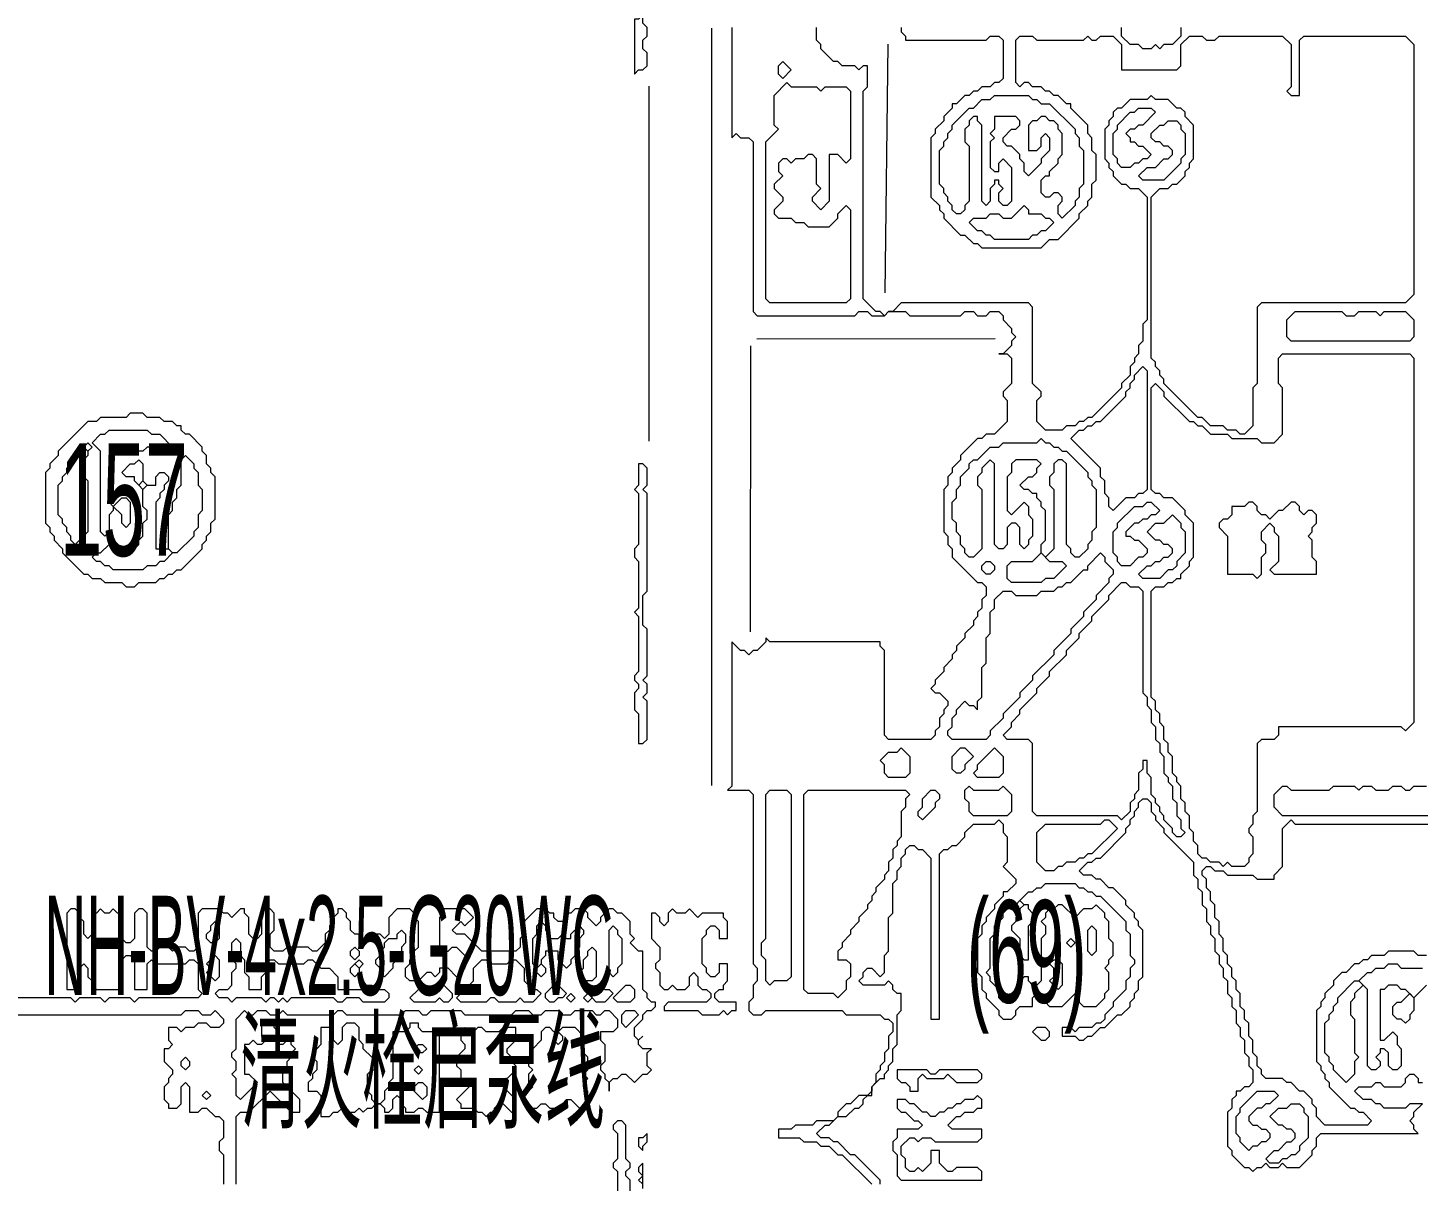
# Model space of a CAD drawing. Extents: x 20 to 3943, y 20 to 2783.
# Drawn here: x 879.8 to 1208, y 1267.7 to 1539.9 of the extents above; entities that cross this region are included whole.
import ezdxf

# ---------------------------------------------------------------- set-up
doc = ezdxf.new("R2010")
doc.units = 0
for name, color, linetype, lineweight in [('OCR_TEXT', 6, 'Continuous', 0), ('RESIDUAL_GRAPHIC', 3, 'Continuous', 0), ('TRACE_STRAIGHT', 5, 'Continuous', 0), ('TRACE_TEXT_SYMBOL', 6, 'Continuous', 0)]:
    doc.layers.add(name, color=color, linetype=linetype, lineweight=lineweight)
doc.styles.add('wqy-unicode', font='wqy-unicode.lff')

msp = doc.modelspace()

# ---------------------------------------------------------------- linework, layer by layer
at = {"layer": 'RESIDUAL_GRAPHIC', "color": 3}
for points in [[(1046, 1540), (1046, 1514), (1047, 1515), (1048, 1514), (1050, 1514), (1051, 1513), (1051, 1473), (1052, 1472), (1075, 1472), (1076, 1473), (1078, 1473), (1079, 1472), (1082, 1472), (1083, 1473)], [(1139, 1503), (1140, 1502), (1142, 1502), (1144, 1500), (1144, 1471), (1143, 1470), (1143, 1466), (1142, 1465), (1142, 1463), (1141, 1462), (1141, 1461), (1140, 1460), (1140, 1458), (1138, 1456), (1138, 1455), (1131, 1448), (1130, 1448), (1129, 1447), (1128, 1447), (1127, 1446), (1125, 1446), (1124, 1445), (1120, 1445), (1118, 1447), (1118, 1452), (1119, 1453), (1119, 1454), (1117, 1456), (1117, 1474), (1116, 1475), (1086, 1475), (1084, 1473), (1083, 1473), (1082, 1472), (1081, 1473), (1080, 1473), (1077, 1476), (1077, 1525), (1078, 1526), (1078, 1531), (1077, 1531), (1076, 1530), (1075, 1531), (1072, 1531), (1071, 1532), (1070, 1532), (1067, 1535), (1067, 1536), (1066, 1537), (1066, 1540)], [(1086, 1540), (1086, 1539), (1087, 1538), (1087, 1537), (1106, 1537), (1107, 1538), (1109, 1538), (1110, 1537), (1110, 1528), (1109, 1527), (1108, 1527), (1107, 1526), (1105, 1526), (1104, 1525), (1103, 1525), (1102, 1524), (1101, 1524), (1099, 1522), (1098, 1522), (1098, 1521), (1096, 1519), (1096, 1518), (1094, 1516)], [(1152, 1540), (1152, 1538), (1150, 1536), (1148, 1536), (1147, 1535), (1146, 1536), (1145, 1535), (1143, 1535), (1142, 1536), (1140, 1536), (1138, 1538), (1138, 1540)], [(1094, 1516), (1094, 1515), (1093, 1514), (1093, 1500), (1095, 1498), (1095, 1497), (1096, 1496), (1096, 1495), (1100, 1491), (1101, 1491), (1103, 1489), (1104, 1489), (1105, 1488), (1119, 1488), (1121, 1490), (1123, 1490), (1128, 1495), (1128, 1496), (1130, 1498), (1130, 1499), (1131, 1500), (1131, 1503), (1132, 1504), (1132, 1510), (1131, 1511), (1131, 1514), (1130, 1515), (1130, 1517), (1126, 1521), (1126, 1522), (1125, 1522), (1123, 1524), (1122, 1524), (1121, 1525), (1120, 1525), (1119, 1526), (1117, 1526), (1116, 1527), (1115, 1527), (1114, 1526), (1113, 1527), (1113, 1537), (1114, 1538), (1117, 1538), (1118, 1537), (1129, 1537), (1130, 1538), (1131, 1537), (1132, 1537), (1133, 1538), (1136, 1538), (1138, 1536), (1138, 1530), (1151, 1530), (1152, 1531), (1152, 1536), (1154, 1538), (1157, 1538), (1158, 1537), (1160, 1537), (1161, 1538), (1176, 1538), (1178, 1536), (1178, 1526)], [(1178, 1526), (1177, 1525), (1178, 1524), (1180, 1524), (1180, 1537), (1181, 1538), (1205, 1538), (1207, 1536), (1207, 1477), (1205, 1475), (1171, 1475), (1170, 1474), (1170, 1456), (1169, 1455), (1169, 1446), (1167, 1444), (1166, 1444), (1165, 1445), (1163, 1445), (1162, 1446), (1159, 1446), (1157, 1448), (1156, 1448), (1148, 1456), (1148, 1457), (1147, 1458), (1147, 1459), (1146, 1460), (1146, 1461), (1145, 1462), (1145, 1500), (1147, 1502), (1149, 1502), (1150, 1503), (1151, 1503), (1153, 1505), (1153, 1506), (1154, 1507), (1154, 1508), (1155, 1509), (1155, 1517), (1153, 1519), (1153, 1520), (1152, 1521), (1151, 1521), (1149, 1523), (1146, 1523), (1145, 1524), (1144, 1523), (1140, 1523), (1138, 1521), (1137, 1521), (1136, 1520), (1136, 1519), (1135, 1518), (1135, 1517), (1134, 1516), (1134, 1509), (1135, 1508), (1135, 1507), (1136, 1506), (1136, 1505), (1138, 1503), (1139, 1503)], [(1113, 1516), (1114, 1517), (1114, 1518), (1113, 1519), (1108, 1519), (1108, 1516), (1107, 1515), (1108, 1514), (1107, 1513), (1107, 1507), (1108, 1506), (1109, 1506), (1109, 1508), (1110, 1509), (1112, 1507), (1112, 1499), (1111, 1498), (1110, 1498), (1109, 1499), (1109, 1501), (1110, 1502), (1109, 1503), (1109, 1504), (1108, 1504), (1108, 1503), (1107, 1502), (1107, 1499), (1106, 1498), (1105, 1499), (1105, 1517), (1104, 1518), (1104, 1519), (1103, 1519), (1102, 1518), (1102, 1517), (1101, 1516), (1101, 1513), (1102, 1512), (1102, 1499), (1101, 1498), (1101, 1497), (1100, 1496), (1099, 1496), (1098, 1497), (1098, 1498), (1097, 1499), (1097, 1500), (1096, 1501), (1096, 1502), (1095, 1503), (1095, 1511), (1096, 1512), (1096, 1513), (1097, 1514), (1097, 1515), (1098, 1516), (1098, 1517), (1102, 1521), (1103, 1521), (1105, 1523), (1107, 1523)], [(1107, 1523), (1108, 1524), (1116, 1524), (1117, 1523), (1118, 1523), (1119, 1522), (1121, 1522), (1127, 1516), (1127, 1515), (1128, 1514), (1128, 1512), (1129, 1511), (1129, 1503), (1128, 1502), (1128, 1500), (1127, 1499), (1127, 1498), (1124, 1495), (1123, 1496), (1123, 1498), (1124, 1499), (1124, 1500), (1123, 1501), (1122, 1501), (1121, 1500), (1120, 1500), (1119, 1501), (1119, 1504), (1120, 1505), (1121, 1505), (1121, 1506), (1123, 1508), (1123, 1509), (1124, 1510), (1124, 1515), (1123, 1516), (1123, 1517), (1122, 1518), (1121, 1518), (1120, 1519), (1119, 1519), (1118, 1518), (1117, 1518), (1116, 1517), (1116, 1511), (1118, 1511), (1119, 1512), (1119, 1514), (1120, 1515), (1121, 1514), (1121, 1511), (1119, 1509), (1119, 1508), (1116, 1505), (1115, 1506), (1115, 1508), (1114, 1509), (1114, 1510), (1112, 1512), (1111, 1512), (1110, 1513), (1110, 1514), (1112, 1516), (1113, 1516)], [(1083, 1473), (1087, 1473), (1088, 1472), (1100, 1472), (1101, 1473), (1103, 1473), (1104, 1472), (1106, 1472), (1107, 1473), (1109, 1473), (1110, 1472), (1110, 1471), (1112, 1469), (1112, 1468), (1113, 1467), (1112, 1466), (1112, 1465), (1110, 1463), (1109, 1463), (1111, 1463), (1112, 1462), (1112, 1456), (1110, 1454), (1110, 1453), (1111, 1452), (1111, 1447), (1108, 1444), (1106, 1444), (1105, 1443), (1104, 1443), (1100, 1439), (1100, 1438), (1098, 1436), (1098, 1435), (1097, 1434), (1097, 1432), (1096, 1431), (1096, 1421), (1097, 1420), (1097, 1418), (1098, 1417), (1098, 1415), (1104, 1409), (1105, 1409), (1106, 1408), (1106, 1406), (1105, 1405), (1105, 1403), (1104, 1402), (1104, 1401), (1103, 1400), (1103, 1399), (1101, 1397), (1101, 1396), (1099, 1394), (1099, 1393), (1098, 1392), (1098, 1391), (1096, 1389), (1096, 1388), (1094, 1386), (1094, 1385), (1093, 1384), (1094, 1383)], [(1175, 1462), (1176, 1463), (1206, 1463), (1207, 1462), (1207, 1376), (1205, 1374), (1204, 1375), (1175, 1375), (1175, 1373), (1174, 1372), (1171, 1372), (1170, 1371), (1170, 1355), (1169, 1354), (1169, 1352), (1168, 1351), (1168, 1350), (1169, 1349), (1169, 1345), (1168, 1344), (1168, 1343), (1167, 1342), (1164, 1342), (1163, 1343), (1162, 1342), (1161, 1343), (1159, 1343), (1158, 1344), (1157, 1344), (1156, 1345), (1156, 1347), (1155, 1348), (1155, 1350), (1154, 1351), (1154, 1354), (1153, 1355), (1153, 1357), (1152, 1358), (1152, 1361), (1151, 1362), (1151, 1363), (1150, 1364), (1150, 1368), (1149, 1369), (1149, 1371), (1148, 1372), (1148, 1375), (1147, 1376), (1147, 1378), (1146, 1379), (1146, 1381), (1145, 1382), (1145, 1407), (1146, 1408), (1148, 1408), (1149, 1409), (1150, 1409), (1151, 1410), (1152, 1410), (1152, 1411), (1154, 1413), (1154, 1414), (1155, 1415), (1155, 1423)], [(1155, 1423), (1153, 1425), (1153, 1426), (1150, 1429), (1148, 1429), (1147, 1430), (1146, 1430), (1145, 1431), (1145, 1455), (1146, 1456), (1148, 1454), (1148, 1453), (1154, 1447), (1155, 1447), (1156, 1446), (1157, 1446), (1159, 1444), (1163, 1444), (1164, 1443), (1170, 1443), (1171, 1442), (1174, 1442), (1176, 1444), (1176, 1455), (1175, 1456), (1175, 1462)], [(1116, 1418), (1115, 1417), (1114, 1418), (1114, 1422), (1113, 1423), (1112, 1423), (1111, 1422), (1111, 1418), (1110, 1417), (1109, 1417), (1108, 1418), (1108, 1437), (1107, 1438), (1105, 1436), (1105, 1435), (1104, 1434), (1104, 1432), (1105, 1431), (1105, 1417), (1103, 1415), (1102, 1415), (1101, 1416), (1101, 1417), (1100, 1418), (1100, 1420), (1099, 1421), (1099, 1423), (1098, 1424), (1098, 1428), (1099, 1429), (1099, 1431), (1100, 1432), (1100, 1434), (1102, 1436), (1102, 1437), (1103, 1438), (1104, 1438), (1107, 1441), (1109, 1441), (1110, 1442), (1118, 1442)], [(1118, 1442), (1119, 1443), (1120, 1442), (1121, 1442), (1122, 1441), (1123, 1441), (1124, 1440), (1125, 1440), (1130, 1435), (1130, 1434), (1131, 1433), (1131, 1432), (1132, 1431), (1132, 1422), (1131, 1421), (1131, 1419), (1130, 1418), (1130, 1417), (1128, 1415), (1127, 1415), (1126, 1416), (1126, 1417), (1125, 1418), (1125, 1437), (1124, 1438), (1123, 1438), (1122, 1437), (1122, 1435), (1121, 1434), (1121, 1432), (1122, 1431), (1122, 1417), (1120, 1415), (1119, 1416), (1119, 1418), (1120, 1419), (1120, 1426), (1119, 1427), (1119, 1428), (1118, 1429), (1118, 1430), (1117, 1430), (1116, 1431), (1115, 1431), (1114, 1432), (1116, 1434), (1117, 1434), (1118, 1435), (1118, 1436), (1119, 1437), (1118, 1438), (1113, 1438), (1112, 1437), (1112, 1435), (1111, 1434), (1111, 1426), (1112, 1425), (1115, 1428), (1116, 1427), (1116, 1425), (1117, 1424), (1117, 1420), (1116, 1419), (1116, 1418)], [(1138, 1409), (1139, 1409), (1140, 1408), (1142, 1408), (1143, 1407), (1143, 1383), (1144, 1382), (1144, 1380), (1145, 1379), (1145, 1376), (1146, 1375), (1146, 1372), (1147, 1371), (1147, 1369), (1148, 1368), (1148, 1364), (1149, 1363), (1149, 1362), (1150, 1361), (1150, 1358), (1151, 1357), (1151, 1354), (1152, 1353), (1152, 1351), (1153, 1350), (1152, 1349), (1151, 1349), (1150, 1350), (1150, 1351), (1148, 1353), (1148, 1354), (1147, 1355), (1147, 1356), (1146, 1357), (1146, 1358), (1145, 1359), (1145, 1363), (1144, 1364), (1144, 1367), (1143, 1367), (1143, 1365), (1142, 1364), (1142, 1360), (1141, 1359), (1141, 1358), (1140, 1357), (1140, 1355), (1138, 1353), (1137, 1354), (1118, 1354), (1117, 1355), (1117, 1371), (1116, 1372), (1111, 1372), (1110, 1373), (1112, 1375), (1112, 1376), (1114, 1378), (1114, 1379), (1118, 1383), (1118, 1384), (1121, 1387), (1121, 1388), (1125, 1392)], [(1125, 1392), (1125, 1393), (1128, 1396), (1128, 1397), (1131, 1400), (1131, 1401), (1135, 1405), (1135, 1406), (1138, 1409)], [(1094, 1383), (1095, 1383), (1097, 1381), (1097, 1380), (1096, 1379), (1096, 1378), (1095, 1377), (1095, 1375), (1094, 1374), (1094, 1373), (1093, 1372), (1083, 1372), (1082, 1373), (1082, 1393), (1081, 1394), (1081, 1395), (1055, 1395), (1054, 1396), (1054, 1395), (1052, 1393), (1051, 1393), (1050, 1392), (1049, 1393), (1048, 1393), (1046, 1395), (1046, 1361), (1045, 1360), (1050, 1360), (1051, 1359), (1051, 1319), (1052, 1318), (1052, 1315), (1051, 1314), (1051, 1311), (1050, 1310), (1050, 1308), (1051, 1307), (1053, 1307), (1054, 1308), (1072, 1308), (1073, 1307), (1081, 1307), (1082, 1306), (1083, 1306), (1084, 1305), (1084, 1303), (1083, 1302), (1083, 1299), (1082, 1298), (1082, 1296), (1081, 1295), (1081, 1294), (1080, 1293), (1080, 1291), (1079, 1290), (1079, 1289), (1078, 1288), (1076, 1288), (1074, 1286), (1073, 1286), (1071, 1284), (1071, 1283), (1070, 1282), (1066, 1282)], [(1222, 1354), (1176, 1354), (1174, 1356), (1174, 1359), (1176, 1361), (1177, 1361), (1178, 1360), (1187, 1360), (1188, 1361), (1193, 1361), (1194, 1360), (1195, 1361), (1197, 1361), (1198, 1360), (1201, 1360), (1202, 1361), (1204, 1361), (1205, 1360), (1206, 1360), (1207, 1361), (1210, 1361)], [(1141, 1354), (1141, 1355), (1142, 1356), (1142, 1357), (1143, 1358), (1144, 1358), (1145, 1357), (1145, 1355), (1146, 1354), (1146, 1353), (1148, 1351), (1148, 1350), (1155, 1343), (1155, 1340), (1156, 1339), (1156, 1337), (1157, 1336), (1157, 1333), (1158, 1332), (1158, 1329), (1159, 1328), (1159, 1326), (1160, 1325), (1160, 1322), (1161, 1321), (1161, 1319), (1162, 1318), (1162, 1316), (1163, 1315), (1163, 1312), (1164, 1311), (1164, 1309), (1165, 1308), (1165, 1305), (1166, 1304), (1166, 1302), (1167, 1301), (1167, 1298), (1168, 1297), (1168, 1295), (1169, 1294), (1169, 1291), (1168, 1290), (1167, 1290), (1166, 1289), (1165, 1289), (1165, 1288), (1164, 1287), (1164, 1285), (1163, 1284), (1163, 1276), (1164, 1275), (1164, 1274), (1167, 1271), (1168, 1271), (1169, 1270), (1170, 1271), (1171, 1271), (1172, 1272), (1173, 1271), (1175, 1271), (1176, 1272), (1177, 1271), (1180, 1271)], [(1099, 1347), (1101, 1349), (1101, 1350), (1103, 1352), (1108, 1352), (1109, 1353), (1110, 1352), (1110, 1350), (1111, 1349), (1111, 1343), (1110, 1342), (1113, 1339), (1113, 1338), (1111, 1336), (1110, 1336), (1110, 1335), (1108, 1333), (1108, 1332), (1106, 1330), (1106, 1329), (1105, 1328), (1105, 1326), (1104, 1325), (1104, 1317), (1105, 1316), (1105, 1313), (1106, 1312), (1106, 1311), (1109, 1308), (1109, 1307), (1110, 1306), (1112, 1306), (1113, 1307), (1113, 1308), (1114, 1309), (1117, 1309), (1117, 1311), (1118, 1312), (1119, 1312), (1120, 1311), (1120, 1310), (1121, 1309), (1124, 1309), (1127, 1312), (1128, 1311), (1128, 1310), (1129, 1309), (1132, 1309), (1134, 1311), (1134, 1312), (1135, 1313), (1135, 1317), (1134, 1318), (1135, 1319), (1135, 1320), (1136, 1321), (1136, 1324), (1135, 1325), (1135, 1329), (1134, 1330), (1134, 1331), (1132, 1333), (1131, 1332), (1129, 1332)], [(1131, 1336), (1132, 1335), (1133, 1335), (1139, 1329), (1139, 1327), (1140, 1326), (1140, 1321), (1141, 1320), (1141, 1319), (1140, 1318), (1140, 1316), (1139, 1315), (1139, 1313), (1136, 1310), (1136, 1309), (1134, 1307), (1134, 1306), (1133, 1305), (1132, 1305), (1131, 1304), (1128, 1304), (1127, 1303), (1126, 1304), (1124, 1304), (1124, 1302), (1127, 1302), (1128, 1301), (1129, 1301), (1130, 1302), (1131, 1302), (1133, 1304), (1134, 1304), (1137, 1307), (1138, 1307), (1140, 1309), (1140, 1310), (1141, 1311), (1141, 1312), (1142, 1313), (1142, 1315), (1143, 1316), (1143, 1327), (1142, 1328), (1142, 1329), (1141, 1330), (1141, 1331), (1139, 1333), (1139, 1334), (1136, 1337), (1135, 1337), (1133, 1339), (1132, 1339), (1131, 1340), (1129, 1340), (1128, 1341), (1130, 1343), (1131, 1343), (1132, 1344), (1133, 1344), (1139, 1350), (1139, 1351), (1140, 1352), (1140, 1353), (1141, 1354)], [(1187, 1290), (1192, 1285), (1193, 1285), (1194, 1284), (1195, 1284), (1197, 1282), (1196, 1281), (1186, 1281), (1184, 1283), (1184, 1285), (1183, 1286), (1183, 1287), (1181, 1289), (1180, 1289), (1178, 1291), (1177, 1291), (1176, 1292), (1172, 1292), (1171, 1293), (1171, 1294), (1170, 1295), (1170, 1297), (1169, 1298), (1169, 1301), (1168, 1302), (1168, 1305), (1167, 1306), (1167, 1308), (1166, 1309), (1166, 1312), (1165, 1313), (1165, 1315), (1164, 1316), (1164, 1318), (1163, 1319), (1163, 1321), (1162, 1322), (1162, 1325), (1161, 1326), (1161, 1329), (1160, 1330), (1160, 1333), (1159, 1334), (1159, 1336), (1158, 1337), (1158, 1339), (1157, 1340), (1157, 1341), (1158, 1342), (1159, 1342), (1160, 1341), (1162, 1341), (1163, 1340), (1169, 1340), (1170, 1339), (1174, 1339), (1174, 1340), (1176, 1342), (1176, 1351), (1178, 1353), (1179, 1352), (1221, 1352)], [(1074, 1274), (1071, 1277), (1070, 1277), (1069, 1278), (1067, 1278), (1066, 1279), (1068, 1281), (1069, 1281), (1071, 1283), (1073, 1283), (1075, 1285), (1076, 1285), (1077, 1286), (1077, 1287), (1078, 1288), (1079, 1288), (1079, 1290), (1081, 1292), (1082, 1292), (1082, 1293), (1083, 1294), (1083, 1295), (1084, 1296), (1084, 1299), (1085, 1300), (1085, 1307), (1086, 1308), (1086, 1312), (1085, 1312), (1084, 1313), (1084, 1314), (1083, 1315), (1082, 1314), (1077, 1314), (1076, 1315), (1077, 1316), (1077, 1317), (1078, 1318), (1079, 1318), (1081, 1316), (1082, 1317), (1082, 1321), (1083, 1322), (1083, 1330), (1084, 1331), (1084, 1338), (1085, 1339), (1085, 1341), (1086, 1342), (1086, 1344), (1087, 1345), (1087, 1346), (1088, 1347), (1089, 1347), (1090, 1346), (1091, 1346), (1093, 1344), (1093, 1306), (1095, 1306), (1095, 1345), (1096, 1346), (1097, 1346), (1098, 1347), (1099, 1347)], [(1129, 1332), (1127, 1330), (1124, 1333), (1123, 1333), (1122, 1332), (1121, 1332), (1120, 1331), (1120, 1330), (1119, 1329), (1120, 1328), (1120, 1326), (1119, 1325), (1119, 1315), (1118, 1314), (1117, 1314), (1116, 1315), (1116, 1316), (1115, 1316), (1114, 1315), (1114, 1312), (1113, 1311), (1112, 1311), (1111, 1310), (1110, 1310), (1109, 1311), (1109, 1313), (1107, 1315), (1107, 1316), (1106, 1317), (1107, 1318), (1107, 1325), (1108, 1326), (1108, 1328), (1110, 1330), (1110, 1331), (1112, 1333), (1113, 1333), (1114, 1332), (1114, 1331), (1113, 1330), (1113, 1329), (1112, 1328), (1112, 1327), (1114, 1325), (1114, 1321), (1115, 1320), (1116, 1320), (1116, 1328), (1117, 1329), (1117, 1331), (1116, 1332), (1116, 1333), (1115, 1333), (1114, 1334), (1116, 1336), (1117, 1336), (1118, 1337), (1119, 1337), (1120, 1338), (1127, 1338), (1128, 1337), (1129, 1337), (1130, 1336), (1131, 1336)], [(1210, 1321), (1208, 1321), (1207, 1322), (1201, 1322), (1200, 1321), (1197, 1321), (1196, 1320), (1195, 1320), (1194, 1319), (1193, 1319), (1191, 1317), (1190, 1317), (1188, 1315), (1188, 1314), (1186, 1312), (1186, 1311), (1185, 1310), (1185, 1309), (1184, 1308), (1184, 1296), (1185, 1295), (1185, 1294), (1186, 1293), (1186, 1292), (1187, 1291), (1187, 1290)], [(1210, 1314), (1207, 1311), (1205, 1313), (1204, 1313), (1203, 1314), (1201, 1314), (1200, 1313), (1199, 1313), (1199, 1301), (1200, 1301), (1202, 1303), (1203, 1302), (1203, 1300), (1204, 1299), (1204, 1295), (1203, 1294), (1202, 1294), (1201, 1295), (1201, 1298), (1200, 1299), (1199, 1299), (1199, 1298), (1198, 1297), (1199, 1296), (1199, 1295), (1198, 1294), (1197, 1294), (1196, 1295), (1196, 1313), (1194, 1315), (1196, 1317), (1197, 1317), (1198, 1318), (1200, 1318)], [(1200, 1318), (1201, 1319), (1203, 1319), (1204, 1318), (1209, 1318)], [(1209, 1286), (1206, 1286), (1205, 1285), (1200, 1285), (1199, 1286), (1198, 1286), (1197, 1287), (1195, 1287), (1193, 1289), (1194, 1290), (1197, 1290), (1198, 1291), (1199, 1291), (1200, 1290), (1204, 1290), (1205, 1291), (1205, 1292), (1206, 1293), (1207, 1293), (1208, 1292), (1208, 1291), (1209, 1291)], [(1180, 1271), (1183, 1274), (1183, 1275), (1184, 1276), (1184, 1278), (1185, 1279), (1208, 1279), (1207, 1280), (1207, 1281), (1206, 1282), (1207, 1283), (1207, 1284), (1209, 1286)], [(1022, 1264), (1022, 1268), (1021, 1269), (1021, 1270), (1022, 1271), (1022, 1272), (1021, 1273), (1021, 1281), (1020, 1282), (1019, 1282), (1018, 1281), (1018, 1280), (1019, 1279), (1019, 1273), (1018, 1272), (1018, 1271), (1019, 1270)], [(1066, 1282), (1065, 1281), (1061, 1281), (1060, 1280), (1057, 1280), (1057, 1278), (1062, 1278), (1063, 1277), (1066, 1277), (1067, 1276), (1069, 1276), (1071, 1274), (1072, 1274), (1079, 1267)], [(1081, 1267), (1081, 1268), (1075, 1274), (1074, 1274)], [(1025, 1266), (1025, 1272), (1024, 1271), (1024, 1270), (1025, 1269), (1024, 1268), (1025, 1267)], [(1019, 1270), (1019, 1236)]]:
    msp.add_lwpolyline(points, dxfattribs=at)
for points in [[(1057, 1531), (1058, 1532), (1060, 1530), (1058, 1528), (1057, 1529)], [(1059, 1527), (1060, 1526), (1066, 1526), (1067, 1525), (1068, 1526), (1073, 1526), (1074, 1525), (1074, 1509), (1073, 1508), (1071, 1510), (1069, 1510), (1069, 1499), (1067, 1497), (1065, 1499), (1065, 1500), (1067, 1502), (1066, 1503), (1066, 1509), (1065, 1510), (1064, 1510), (1063, 1509), (1061, 1509), (1060, 1508), (1059, 1509), (1058, 1509), (1057, 1508), (1057, 1506), (1058, 1505), (1056, 1503), (1056, 1502), (1058, 1500), (1058, 1499), (1056, 1497), (1056, 1496), (1057, 1495), (1060, 1495), (1061, 1494), (1063, 1494), (1064, 1493), (1069, 1493), (1071, 1495), (1071, 1496), (1073, 1498), (1074, 1497), (1074, 1476), (1073, 1475), (1055, 1475), (1054, 1476), (1054, 1513), (1057, 1516), (1056, 1517), (1056, 1524)], [(1141, 1520), (1142, 1521), (1145, 1521), (1146, 1520), (1143, 1517), (1142, 1517), (1141, 1516), (1140, 1516), (1139, 1515), (1140, 1514), (1140, 1513), (1141, 1513), (1142, 1512), (1143, 1512), (1145, 1510), (1144, 1509), (1143, 1509), (1142, 1508), (1141, 1508), (1140, 1507), (1138, 1507), (1137, 1508), (1137, 1509), (1136, 1510), (1136, 1515), (1137, 1516), (1137, 1517), (1140, 1520)], [(1148, 1517), (1149, 1518), (1151, 1518), (1152, 1517), (1152, 1516), (1153, 1515), (1153, 1510), (1152, 1509), (1152, 1508), (1148, 1504), (1143, 1504), (1142, 1505), (1144, 1507), (1146, 1507), (1148, 1509), (1149, 1509), (1150, 1510), (1150, 1511), (1149, 1512), (1148, 1512), (1147, 1513), (1146, 1513), (1145, 1514), (1145, 1515), (1147, 1517)], [(1115, 1498), (1116, 1497), (1116, 1496), (1119, 1496), (1120, 1495), (1121, 1495), (1122, 1494), (1120, 1492), (1119, 1492), (1118, 1491), (1117, 1491), (1116, 1490), (1108, 1490), (1107, 1491), (1106, 1491), (1105, 1492), (1104, 1492), (1102, 1494), (1103, 1495), (1106, 1495), (1107, 1496), (1109, 1496), (1110, 1495), (1112, 1495)], [(1179, 1473), (1190, 1473), (1191, 1472), (1193, 1472), (1194, 1473), (1198, 1473), (1199, 1472), (1200, 1473), (1205, 1473), (1207, 1471), (1207, 1467), (1206, 1466), (1178, 1466), (1177, 1467), (1177, 1471)], [(1143, 1460), (1144, 1459), (1144, 1431), (1143, 1430), (1142, 1430), (1141, 1429), (1139, 1429), (1136, 1426), (1135, 1427), (1135, 1429), (1134, 1430), (1134, 1433), (1133, 1434), (1133, 1436), (1126, 1443), (1128, 1445), (1129, 1445), (1130, 1446), (1131, 1446), (1132, 1447), (1133, 1447), (1139, 1453), (1139, 1454), (1140, 1455), (1140, 1456), (1141, 1457), (1141, 1458)], [(1143, 1427), (1144, 1428), (1145, 1428), (1147, 1426), (1146, 1425), (1145, 1425), (1144, 1424), (1143, 1424), (1142, 1423), (1141, 1423), (1139, 1421), (1139, 1420), (1140, 1420), (1141, 1419), (1142, 1419), (1144, 1417), (1144, 1416), (1143, 1415), (1142, 1415), (1140, 1413), (1138, 1413), (1137, 1414), (1137, 1415), (1136, 1416), (1136, 1421), (1137, 1422), (1137, 1423), (1141, 1427)], [(1150, 1425), (1152, 1423), (1152, 1422), (1153, 1421), (1153, 1416), (1151, 1414), (1151, 1413), (1150, 1412), (1149, 1412), (1147, 1410), (1143, 1410), (1142, 1411), (1144, 1413), (1145, 1413), (1146, 1414), (1147, 1414), (1148, 1415), (1149, 1415), (1150, 1416), (1150, 1417), (1149, 1418), (1148, 1418), (1147, 1419), (1146, 1419), (1144, 1421), (1146, 1423), (1148, 1423)], [(1133, 1416), (1134, 1415), (1134, 1414), (1136, 1412), (1136, 1411), (1135, 1410), (1135, 1409), (1132, 1406), (1132, 1405), (1129, 1402), (1129, 1401), (1126, 1398), (1126, 1397), (1122, 1393), (1122, 1392), (1117, 1387), (1117, 1386), (1114, 1383), (1114, 1382), (1110, 1378), (1110, 1377), (1107, 1374), (1107, 1373), (1106, 1372), (1098, 1372), (1097, 1373), (1097, 1374), (1098, 1375), (1098, 1377), (1099, 1378), (1099, 1379), (1101, 1381), (1102, 1380), (1103, 1380), (1104, 1379), (1104, 1381), (1105, 1382), (1105, 1389), (1106, 1390), (1106, 1396), (1107, 1397), (1107, 1402), (1108, 1403), (1108, 1405), (1110, 1407), (1112, 1407), (1113, 1406), (1118, 1406), (1119, 1407), (1122, 1407), (1123, 1408), (1124, 1408), (1125, 1409), (1126, 1409), (1129, 1412), (1130, 1412), (1130, 1413)], [(1119, 1416), (1121, 1414), (1124, 1414), (1125, 1413), (1122, 1410), (1120, 1410), (1119, 1409), (1112, 1409), (1111, 1410), (1111, 1413), (1112, 1414), (1117, 1414)], [(1105, 1413), (1106, 1414), (1107, 1414), (1108, 1413), (1108, 1412), (1107, 1411), (1106, 1411), (1105, 1412)], [(1085, 1369), (1086, 1370), (1088, 1368), (1088, 1364), (1087, 1363), (1083, 1363), (1082, 1364), (1082, 1366), (1081, 1367), (1083, 1369)], [(1100, 1370), (1101, 1370), (1103, 1368), (1101, 1366), (1101, 1365), (1100, 1364), (1099, 1364), (1098, 1365), (1098, 1368)], [(1108, 1370), (1110, 1368), (1110, 1364), (1109, 1363), (1104, 1363), (1103, 1364), (1104, 1365), (1104, 1366)], [(1054, 1359), (1055, 1360), (1059, 1360), (1060, 1359), (1060, 1316), (1059, 1315), (1056, 1315), (1055, 1314), (1054, 1315), (1054, 1320), (1053, 1321), (1053, 1324), (1054, 1325)], [(1063, 1359), (1064, 1360), (1087, 1360), (1088, 1359), (1087, 1358), (1087, 1356), (1086, 1355), (1086, 1349), (1085, 1348), (1085, 1347), (1084, 1346), (1084, 1344), (1083, 1343), (1083, 1341), (1082, 1340), (1082, 1339), (1080, 1337), (1080, 1336), (1079, 1335), (1079, 1334), (1078, 1333), (1078, 1332), (1076, 1330), (1076, 1329), (1074, 1327), (1074, 1326), (1072, 1324), (1072, 1323), (1071, 1322), (1071, 1320), (1073, 1320), (1074, 1319), (1074, 1316), (1073, 1315), (1073, 1313), (1071, 1311), (1070, 1312), (1064, 1312), (1063, 1313)], [(1093, 1360), (1094, 1360), (1095, 1359), (1095, 1358), (1094, 1357), (1094, 1356), (1091, 1353), (1090, 1354), (1090, 1355), (1091, 1356), (1091, 1358)], [(1101, 1360), (1102, 1361), (1103, 1360), (1109, 1360), (1110, 1361), (1112, 1359), (1112, 1355), (1111, 1354), (1103, 1354), (1102, 1355), (1102, 1357), (1101, 1358)], [(1133, 1352), (1134, 1353), (1135, 1353), (1137, 1351), (1131, 1345), (1130, 1345), (1129, 1344), (1128, 1344), (1127, 1343), (1125, 1343), (1124, 1342), (1123, 1342), (1122, 1341), (1120, 1341), (1118, 1343), (1118, 1350), (1120, 1352)], [(1113, 1333), (1114, 1334), (1115, 1333), (1114, 1332)], [(1130, 1327), (1131, 1328), (1132, 1327), (1132, 1322), (1131, 1321), (1130, 1322)], [(1125, 1324), (1126, 1325), (1127, 1324), (1126, 1323)], [(1121, 1319), (1122, 1320), (1123, 1320), (1124, 1319), (1124, 1314), (1123, 1313), (1121, 1315), (1122, 1316), (1122, 1318)], [(1193, 1315), (1194, 1315), (1195, 1314), (1193, 1312), (1193, 1311), (1192, 1310), (1192, 1307), (1193, 1306), (1193, 1298), (1194, 1297), (1193, 1296), (1193, 1293), (1191, 1291), (1188, 1294), (1188, 1295), (1187, 1296), (1187, 1297), (1186, 1298), (1186, 1305), (1187, 1306), (1187, 1307), (1188, 1308), (1188, 1309), (1189, 1310), (1189, 1311)], [(1206, 1312), (1207, 1311), (1207, 1308), (1206, 1307), (1206, 1306), (1205, 1305), (1204, 1306), (1203, 1306), (1202, 1307), (1202, 1309), (1203, 1310), (1204, 1310)], [(1170, 1289), (1174, 1289), (1175, 1288), (1173, 1286), (1172, 1286), (1171, 1285), (1170, 1285), (1168, 1283), (1168, 1282), (1169, 1281), (1170, 1281), (1171, 1280), (1172, 1280), (1173, 1279), (1173, 1278), (1172, 1277), (1171, 1277), (1170, 1276), (1169, 1276), (1168, 1275), (1166, 1277), (1166, 1278), (1165, 1279), (1165, 1283), (1166, 1284), (1166, 1285)], [(1177, 1285), (1178, 1286), (1180, 1286), (1181, 1285), (1181, 1284), (1182, 1283), (1182, 1278), (1180, 1276), (1180, 1275), (1179, 1274), (1178, 1274), (1177, 1273), (1176, 1273), (1175, 1272), (1173, 1272), (1172, 1273), (1174, 1275), (1175, 1275), (1177, 1277), (1178, 1277), (1179, 1278), (1179, 1279), (1178, 1280), (1177, 1280), (1176, 1281), (1175, 1281), (1173, 1283), (1175, 1285)]]:
    msp.add_lwpolyline(points, close=True, dxfattribs=at)
at = {"layer": 'TRACE_STRAIGHT', "color": 5}
for p, q in [((1041.3, 1361.12), (1041.3, 1539.88)), ((1082.16, 1477.36), (1082.88, 1536.11)), ((1026.41, 1526.13), (1026.42, 1442.38)), ((1050.42, 1397.37), (1050.47, 1464.88)), ((1051.88, 1466.57), (1108.12, 1466.62))]:
    msp.add_line(p, q, dxfattribs=at)
at = {"layer": 'TRACE_TEXT_SYMBOL', "color": 6}
for points in [[(1026, 1545), (1026, 1544), (1024, 1542), (1023, 1542), (1023, 1529), (1024, 1530), (1025, 1530), (1026, 1531), (1026, 1534), (1025, 1535), (1025, 1537), (1026, 1538), (1026, 1540), (1025, 1541), (1025, 1543), (1026, 1544)], [(904, 1449), (903, 1448), (897, 1448), (896, 1447), (894, 1447), (887, 1440), (887, 1439), (885, 1437), (885, 1436), (884, 1435), (884, 1423), (885, 1422), (885, 1421), (886, 1420), (886, 1419), (888, 1417), (888, 1416), (893, 1411), (894, 1411), (895, 1410), (897, 1410), (898, 1409), (902, 1409), (903, 1408), (905, 1408), (906, 1409), (910, 1409), (911, 1410), (912, 1410), (913, 1411), (914, 1411), (915, 1412), (916, 1412), (921, 1417), (921, 1418), (922, 1419), (922, 1420), (923, 1421), (923, 1423), (924, 1424), (924, 1434), (923, 1435), (923, 1436), (922, 1437), (922, 1439), (921, 1440), (921, 1441), (918, 1444), (917, 1444), (916, 1445), (916, 1446), (915, 1446), (914, 1447), (912, 1447), (911, 1448), (908, 1448), (907, 1449)], [(898, 1444), (899, 1445), (908, 1445), (909, 1444), (911, 1444), (914, 1441), (913, 1440), (912, 1440), (911, 1441), (908, 1441), (907, 1440), (906, 1440), (905, 1441), (900, 1441), (899, 1440), (899, 1428), (900, 1427), (900, 1426), (899, 1425), (899, 1421), (898, 1420), (897, 1421), (897, 1440), (895, 1442), (897, 1444)], [(893, 1441), (894, 1440), (894, 1439), (893, 1438), (893, 1437), (892, 1436), (892, 1435), (894, 1433), (894, 1421), (891, 1418), (890, 1419), (890, 1420), (889, 1421), (889, 1422), (888, 1423), (888, 1424), (887, 1425), (887, 1432), (888, 1433), (888, 1434), (889, 1435), (889, 1436), (890, 1437), (890, 1438)], [(893, 1441), (894, 1442), (895, 1441), (894, 1440)], [(905, 1437), (906, 1438), (907, 1437), (907, 1433), (906, 1432), (905, 1433), (905, 1434), (903, 1434), (902, 1435), (904, 1437)], [(916, 1438), (917, 1439), (919, 1437), (919, 1436), (920, 1435), (920, 1432), (921, 1431), (921, 1426), (920, 1425), (920, 1422), (919, 1421), (919, 1420), (915, 1416), (914, 1416), (913, 1417), (913, 1425), (914, 1426), (914, 1428), (915, 1429), (915, 1431), (916, 1432)], [(910, 1434), (911, 1435), (912, 1435), (913, 1434), (913, 1433), (912, 1432), (912, 1431), (911, 1430), (911, 1429), (910, 1428), (910, 1417), (913, 1417), (914, 1416), (912, 1414), (911, 1414), (910, 1413), (908, 1413), (907, 1412), (900, 1412), (899, 1413), (898, 1413), (897, 1414), (896, 1414), (895, 1415), (896, 1416), (897, 1416), (899, 1418), (900, 1418), (902, 1416), (903, 1416), (904, 1417), (905, 1417), (906, 1418), (906, 1419), (907, 1420), (907, 1423), (908, 1424), (908, 1426), (907, 1427), (907, 1431), (908, 1432), (910, 1432)], [(1024, 1437), (1024, 1432), (1023, 1431), (1024, 1430), (1024, 1418), (1023, 1417), (1023, 1415), (1024, 1414), (1024, 1403), (1023, 1402), (1024, 1401), (1024, 1388), (1023, 1387), (1023, 1386), (1024, 1385), (1024, 1384), (1023, 1383), (1023, 1379), (1024, 1378), (1024, 1371), (1025, 1371), (1026, 1372), (1026, 1381), (1025, 1382), (1026, 1383), (1026, 1385), (1025, 1386), (1026, 1387), (1026, 1398), (1025, 1399), (1025, 1406), (1026, 1407), (1026, 1430), (1025, 1431), (1026, 1432), (1026, 1436), (1025, 1437)], [(906, 1432), (907, 1433), (908, 1432), (907, 1431)], [(902, 1429), (903, 1429), (904, 1428), (904, 1423), (903, 1422), (902, 1423), (902, 1425), (900, 1427)], [(1168, 1428), (1167, 1427), (1164, 1427), (1164, 1425), (1163, 1424), (1162, 1424), (1161, 1423), (1161, 1422), (1163, 1420), (1163, 1411), (1169, 1411), (1170, 1410), (1171, 1411), (1171, 1415), (1172, 1416), (1172, 1418), (1171, 1419), (1171, 1421), (1173, 1423), (1174, 1422), (1174, 1421), (1175, 1420), (1175, 1414), (1173, 1412), (1174, 1411), (1184, 1411), (1184, 1414), (1183, 1415), (1183, 1419), (1182, 1420), (1183, 1421), (1183, 1422), (1184, 1423), (1184, 1425), (1183, 1426), (1182, 1426), (1181, 1425), (1180, 1426), (1180, 1427), (1179, 1428), (1178, 1428), (1176, 1426), (1175, 1426), (1173, 1424), (1172, 1425), (1171, 1425), (1170, 1426), (1170, 1427), (1169, 1428)], [(923, 1328), (924, 1329), (925, 1328), (925, 1325), (924, 1324), (923, 1324), (922, 1325), (922, 1326), (923, 1327)], [(967, 1326), (968, 1327), (969, 1326), (969, 1324), (968, 1323), (968, 1322), (967, 1321), (967, 1320), (966, 1319), (966, 1318), (964, 1316), (963, 1317), (963, 1318), (962, 1319), (962, 1320), (963, 1321), (963, 1322), (964, 1323), (964, 1324), (965, 1325), (967, 1325)], [(1000, 1328), (1001, 1329), (1002, 1328), (1002, 1327), (1003, 1326), (1003, 1325), (1005, 1325), (1006, 1326), (1007, 1325), (1008, 1325), (1008, 1326), (1010, 1328), (1011, 1327), (1011, 1326), (1010, 1325), (1010, 1323), (1009, 1322), (1009, 1321), (1008, 1320), (1008, 1319), (1007, 1318), (1005, 1320), (1005, 1322), (1002, 1322), (1002, 1321), (1001, 1320), (1001, 1319), (1000, 1318), (999, 1319), (999, 1325), (1000, 1326)], [(1017, 1327), (1018, 1328), (1019, 1327), (1019, 1326), (1020, 1325), (1020, 1319), (1019, 1318), (1019, 1317), (1018, 1316), (1017, 1317)], [(928, 1324), (929, 1325), (930, 1324), (930, 1321), (931, 1320), (931, 1317), (932, 1316), (932, 1313), (935, 1313), (935, 1316), (936, 1317), (936, 1319), (937, 1320), (938, 1320), (939, 1319), (945, 1319), (946, 1320), (947, 1320), (949, 1318), (951, 1318), (953, 1316), (953, 1313), (959, 1313), (960, 1314), (961, 1314), (962, 1313), (964, 1313), (965, 1312), (965, 1311), (964, 1310), (959, 1310), (958, 1311), (955, 1311), (954, 1310), (953, 1310), (952, 1311), (942, 1311), (941, 1310), (940, 1311), (939, 1310), (938, 1311), (937, 1311), (936, 1310), (935, 1311), (929, 1311), (928, 1310), (927, 1311), (925, 1311), (924, 1312), (925, 1313), (927, 1313), (928, 1314), (928, 1317), (929, 1318), (929, 1319), (928, 1320)], [(956, 1322), (957, 1323), (958, 1322), (958, 1321), (957, 1320), (956, 1321)], [(1012, 1322), (1013, 1323), (1014, 1322), (1014, 1316), (1013, 1315), (1011, 1315), (1010, 1316), (1010, 1317), (1011, 1318), (1011, 1320), (1012, 1321)], [(924, 1321), (925, 1320), (925, 1316), (924, 1315), (922, 1317), (923, 1318), (922, 1319)], [(957, 1319), (958, 1320), (959, 1319), (958, 1318)], [(987, 1320), (988, 1320), (989, 1319), (993, 1319), (994, 1320), (995, 1320), (997, 1318), (997, 1315), (999, 1313), (1000, 1313), (1001, 1312), (999, 1310), (997, 1310), (996, 1311), (995, 1310), (991, 1310), (990, 1311), (989, 1311), (988, 1310), (982, 1310), (981, 1311), (983, 1313), (984, 1313), (984, 1314), (985, 1315), (985, 1318)], [(956, 1318), (957, 1319), (958, 1318), (958, 1317), (957, 1316), (956, 1317)], [(1000, 1318), (1001, 1319), (1002, 1318), (1002, 1317), (1001, 1316), (1000, 1317)], [(977, 1315), (980, 1312), (980, 1311), (979, 1310), (978, 1310), (977, 1311), (976, 1310), (971, 1310), (970, 1311), (972, 1313), (975, 1313)], [(1004, 1314), (1005, 1314), (1007, 1312), (1006, 1311), (1005, 1311), (1004, 1310), (1003, 1310), (1002, 1311), (1002, 1312)], [(1015, 1314), (1016, 1313), (1017, 1313), (1018, 1312), (1016, 1310), (1014, 1310), (1013, 1311), (1013, 1312)], [(1021, 1314), (1022, 1314), (1023, 1313), (1023, 1311), (1022, 1310), (1019, 1310), (1018, 1311)], [(1007, 1311), (1008, 1312), (1009, 1311), (1008, 1310)], [(1011, 1311), (1012, 1312), (1013, 1311), (1012, 1310)], [(1020, 1307), (1021, 1308), (1023, 1308), (1024, 1307), (1021, 1304), (1020, 1305)], [(983, 1304), (982, 1303), (982, 1301), (983, 1300), (983, 1299), (981, 1297), (981, 1295), (982, 1294), (982, 1292), (984, 1290), (981, 1287), (982, 1286), (982, 1285), (985, 1285), (986, 1284), (987, 1284), (988, 1283), (989, 1284), (990, 1284), (990, 1285), (991, 1286), (992, 1286), (994, 1284), (995, 1284), (995, 1287), (992, 1290), (992, 1291), (995, 1294), (995, 1295), (994, 1296), (994, 1297), (993, 1298), (993, 1299), (995, 1301), (995, 1304), (992, 1304), (991, 1303), (988, 1303), (987, 1304), (986, 1304), (985, 1303), (984, 1303)], [(1002, 1304), (1001, 1303), (1001, 1301), (999, 1299), (999, 1298), (998, 1297), (998, 1295), (999, 1294), (998, 1293), (998, 1291), (999, 1290), (997, 1288), (997, 1287), (999, 1285), (1000, 1285), (1001, 1286), (1002, 1286), (1003, 1285), (1006, 1285), (1006, 1286), (1007, 1287), (1008, 1287), (1010, 1285), (1012, 1285), (1012, 1289), (1011, 1290), (1011, 1291), (1012, 1292), (1011, 1293), (1012, 1294), (1012, 1297), (1011, 1298), (1011, 1302), (1009, 1304), (1006, 1304), (1005, 1303), (1004, 1303), (1003, 1304)], [(1004, 1302), (1005, 1303), (1006, 1302), (1006, 1301), (1005, 1300), (1004, 1301)], [(1118, 1304), (1117, 1303), (1119, 1301), (1120, 1301), (1121, 1302), (1121, 1303), (1120, 1304)], [(971, 1299), (972, 1300), (973, 1300), (974, 1299), (973, 1298), (972, 1298)], [(916, 1296), (917, 1297), (918, 1296), (918, 1295), (917, 1294), (916, 1295)], [(971, 1294), (972, 1295), (973, 1294), (972, 1293)], [(1085, 1294), (1085, 1292), (1086, 1291), (1087, 1291), (1088, 1290), (1088, 1289), (1090, 1289), (1090, 1292), (1091, 1293), (1092, 1292), (1096, 1292), (1097, 1293), (1099, 1291), (1104, 1291), (1105, 1292), (1105, 1293), (1104, 1294), (1095, 1294), (1094, 1293), (1093, 1293), (1092, 1294)], [(971, 1290), (972, 1291), (973, 1291), (974, 1290), (974, 1288), (973, 1287), (971, 1289)], [(921, 1288), (922, 1289), (923, 1288), (922, 1287)], [(1026, 1279), (1025, 1278), (1024, 1278), (1024, 1276), (1025, 1275), (1025, 1276), (1026, 1277)]]:
    msp.add_lwpolyline(points, close=True, dxfattribs=at)
for points in [[(890, 1332), (889, 1331), (889, 1313), (892, 1313), (892, 1318), (893, 1319), (894, 1318), (894, 1316), (895, 1315), (895, 1314), (896, 1313), (902, 1313), (902, 1320), (903, 1321), (904, 1321), (905, 1320), (905, 1313), (908, 1313), (908, 1319), (909, 1320), (910, 1319), (917, 1319), (918, 1320), (919, 1320), (920, 1319), (920, 1313), (921, 1312), (920, 1311), (906, 1311), (905, 1310), (904, 1311), (899, 1311), (898, 1310), (897, 1311), (892, 1311), (891, 1310), (890, 1311), (874, 1311)], [(940, 1322), (938, 1322), (937, 1323), (937, 1326), (938, 1327), (938, 1331), (937, 1332), (936, 1332), (935, 1331), (935, 1326), (934, 1325), (933, 1325), (932, 1326), (932, 1330), (931, 1331), (931, 1332), (930, 1332), (928, 1330), (927, 1331), (926, 1331), (925, 1332), (921, 1332), (920, 1331), (920, 1323), (919, 1322), (918, 1322), (917, 1323), (915, 1323), (914, 1322), (913, 1323), (911, 1323), (910, 1322), (909, 1322), (908, 1323), (908, 1331), (907, 1332), (906, 1332), (905, 1331), (905, 1325), (904, 1324), (903, 1324), (902, 1325), (902, 1331), (901, 1331), (900, 1332), (899, 1331), (898, 1331), (897, 1332), (896, 1331), (895, 1331), (895, 1326), (894, 1325), (893, 1326), (893, 1329), (892, 1330), (892, 1331), (891, 1332), (890, 1332)], [(981, 1326), (980, 1327), (982, 1329), (983, 1328), (985, 1330), (983, 1332), (978, 1332), (978, 1331), (977, 1330), (977, 1323), (978, 1322), (979, 1322), (980, 1323), (981, 1323), (983, 1321), (983, 1318), (981, 1316), (979, 1318), (977, 1318), (977, 1317), (976, 1316), (975, 1317), (974, 1317), (972, 1315), (970, 1315), (969, 1316), (969, 1318), (970, 1319), (970, 1320), (971, 1321), (971, 1322), (972, 1323), (972, 1329), (971, 1330), (971, 1331), (970, 1332), (967, 1332), (965, 1330), (965, 1326), (964, 1325), (963, 1326), (962, 1326), (961, 1325), (959, 1325), (958, 1326), (957, 1326), (956, 1327), (956, 1329), (955, 1330), (955, 1331), (954, 1332), (953, 1332), (953, 1331), (952, 1330), (952, 1329), (951, 1328), (951, 1327), (950, 1326), (950, 1324), (948, 1322), (947, 1322), (946, 1323), (941, 1323), (940, 1322)], [(1017, 1291), (1018, 1292), (1019, 1292), (1020, 1293), (1021, 1293), (1023, 1291), (1025, 1293), (1026, 1293), (1027, 1294), (1026, 1295), (1026, 1298), (1027, 1299), (1025, 1299), (1024, 1300), (1024, 1301), (1025, 1302), (1024, 1301), (1023, 1302), (1023, 1304), (1025, 1306), (1025, 1307), (1026, 1308), (1027, 1308), (1028, 1309), (1028, 1310), (1027, 1310), (1026, 1311), (1026, 1312), (1025, 1313), (1025, 1322), (1024, 1322), (1022, 1324), (1023, 1325), (1022, 1326), (1022, 1329), (1020, 1331), (1019, 1331), (1018, 1332), (1017, 1332), (1015, 1330), (1015, 1329), (1014, 1328), (1012, 1330), (1012, 1331), (1011, 1332), (1009, 1332), (1008, 1331), (1007, 1331), (1007, 1330), (1006, 1329), (1005, 1329), (1004, 1330), (1004, 1331), (1003, 1331), (1002, 1332), (1000, 1332), (997, 1329), (997, 1326), (996, 1325), (996, 1323), (995, 1322), (987, 1322), (983, 1326), (981, 1326)], [(1032, 1332), (1031, 1331), (1031, 1329), (1030, 1328), (1029, 1329), (1029, 1330), (1028, 1331), (1027, 1331), (1027, 1325), (1029, 1323), (1029, 1320), (1028, 1319), (1028, 1318), (1029, 1317), (1029, 1314), (1030, 1313), (1031, 1313), (1032, 1314), (1033, 1313), (1035, 1313), (1036, 1314), (1036, 1316), (1037, 1317), (1038, 1316), (1038, 1314), (1039, 1313), (1040, 1313), (1041, 1312), (1041, 1311), (1040, 1310), (1031, 1310), (1030, 1309), (1030, 1308), (1038, 1308), (1039, 1307), (1043, 1307), (1044, 1308), (1045, 1307), (1046, 1308), (1047, 1308), (1047, 1310), (1043, 1310), (1042, 1311), (1042, 1312), (1043, 1313), (1044, 1313), (1044, 1314), (1045, 1315), (1045, 1319), (1043, 1319), (1043, 1317), (1042, 1316), (1041, 1316), (1040, 1317), (1040, 1318), (1039, 1319), (1039, 1325), (1040, 1326), (1040, 1327), (1041, 1328), (1042, 1328), (1043, 1327), (1043, 1325), (1045, 1325)], [(1045, 1325), (1045, 1329), (1044, 1330), (1044, 1331), (1039, 1331), (1038, 1330), (1036, 1332), (1035, 1331), (1033, 1331), (1032, 1332)], [(874, 1307), (916, 1307), (917, 1308), (920, 1308), (921, 1307), (923, 1307), (924, 1308), (926, 1306), (926, 1305), (925, 1304), (923, 1304), (922, 1305), (920, 1305), (919, 1304), (917, 1304), (916, 1303), (915, 1304), (913, 1304), (913, 1301), (914, 1300), (913, 1299), (912, 1299), (912, 1296), (914, 1294)], [(931, 1300), (931, 1293), (932, 1293), (934, 1291), (930, 1287), (929, 1288), (929, 1292), (928, 1293), (929, 1294), (929, 1296), (928, 1297), (928, 1298), (929, 1299), (929, 1306), (931, 1308), (932, 1307), (933, 1307), (934, 1308), (936, 1308), (937, 1307), (939, 1307), (940, 1308), (941, 1307), (952, 1307), (953, 1308), (954, 1308), (955, 1307), (968, 1307), (969, 1308), (972, 1308), (973, 1307), (974, 1307), (975, 1308), (982, 1308), (983, 1307), (994, 1307), (995, 1308), (998, 1308), (999, 1307), (1001, 1307), (1002, 1308), (1005, 1308), (1006, 1307), (1008, 1307), (1009, 1308), (1013, 1308), (1014, 1307), (1015, 1307), (1016, 1308), (1017, 1308), (1019, 1306), (1019, 1304), (1018, 1303), (1015, 1303), (1015, 1301), (1016, 1300), (1016, 1296), (1015, 1295), (1015, 1294), (1016, 1293), (1016, 1292), (1017, 1291), (1017, 1289), (1017, 1291)], [(929, 1267), (929, 1283), (930, 1284), (932, 1284), (937, 1289), (942, 1284), (944, 1284), (944, 1287), (940, 1291), (940, 1294), (941, 1295), (941, 1296), (942, 1297), (942, 1298), (943, 1299), (942, 1300), (942, 1301), (941, 1301), (940, 1300), (939, 1300), (938, 1301), (939, 1302), (939, 1303), (938, 1304), (938, 1305), (935, 1305), (935, 1302), (936, 1301), (935, 1300), (934, 1300), (933, 1301), (932, 1300), (931, 1300)], [(955, 1305), (954, 1304), (954, 1301), (953, 1300), (952, 1301), (952, 1303), (951, 1304), (949, 1304), (949, 1300), (948, 1299), (947, 1299), (947, 1297), (948, 1296), (948, 1294), (947, 1293), (947, 1292), (946, 1291), (946, 1289), (948, 1289), (949, 1288), (949, 1283), (951, 1283), (952, 1284), (953, 1284), (954, 1285), (955, 1284), (957, 1284), (958, 1285), (959, 1284), (960, 1285), (961, 1285), (962, 1286), (963, 1286), (964, 1285), (964, 1284), (965, 1284), (966, 1285), (966, 1287), (967, 1288), (968, 1287), (968, 1286), (969, 1285), (969, 1284), (971, 1284), (972, 1285), (973, 1285), (974, 1284), (977, 1284), (977, 1302), (976, 1303), (973, 1303), (972, 1304), (972, 1305), (970, 1305), (970, 1304), (969, 1303), (966, 1303), (966, 1292), (965, 1291), (965, 1290), (964, 1289), (964, 1287), (963, 1286), (962, 1286)], [(962, 1286), (961, 1287), (961, 1288), (960, 1289), (960, 1293), (961, 1294), (962, 1294), (962, 1297), (961, 1297), (959, 1299), (959, 1300), (958, 1301), (958, 1304), (957, 1305), (955, 1305)], [(914, 1294), (914, 1293), (913, 1292), (913, 1291), (912, 1290), (912, 1287), (913, 1286), (913, 1285), (915, 1285), (916, 1286), (916, 1290), (917, 1291), (918, 1290), (918, 1284), (920, 1284), (921, 1285), (922, 1285), (924, 1283), (925, 1283), (926, 1282), (926, 1278), (925, 1277), (925, 1275), (926, 1274), (926, 1267)], [(1104, 1288), (1103, 1287), (1101, 1287), (1100, 1286), (1099, 1286), (1098, 1285), (1097, 1285), (1096, 1284), (1095, 1284), (1094, 1283), (1093, 1283), (1092, 1284), (1091, 1284), (1089, 1286), (1088, 1286), (1087, 1287), (1085, 1287), (1085, 1285), (1086, 1284), (1087, 1284), (1089, 1282), (1090, 1282), (1091, 1281), (1090, 1280), (1085, 1280), (1085, 1278), (1084, 1277), (1084, 1275), (1085, 1274), (1085, 1269), (1086, 1268), (1105, 1268), (1105, 1270), (1104, 1271), (1099, 1271), (1098, 1270), (1097, 1270), (1095, 1272), (1095, 1275), (1093, 1275), (1093, 1272), (1091, 1270), (1090, 1271), (1089, 1270), (1088, 1270), (1087, 1271), (1087, 1273), (1086, 1274), (1086, 1276), (1088, 1278), (1089, 1278), (1090, 1277), (1091, 1278), (1093, 1278), (1094, 1277), (1104, 1277), (1105, 1278), (1105, 1280), (1098, 1280), (1097, 1281), (1099, 1283), (1100, 1283), (1101, 1284), (1103, 1284)], [(1103, 1284), (1104, 1285), (1105, 1285), (1105, 1287), (1104, 1288)]]:
    msp.add_lwpolyline(points, dxfattribs=at)

# ---------------------------------------------------------------- texts
at = {"layer": 'OCR_TEXT', "color": 6, "style": 'wqy-unicode'}
for s, height, width, p in [('157', 26.52, 0.510787, (887.36, 1415.33)), ('NH-BV-4x2.5-G20WC', 23.4, 0.438917, (883.69, 1311.7)), ('(69)', 24.18, 0.492291, (1101.42, 1309.86)), ('清火栓启泵线', 22.62, 0.464733, (930.02, 1282.55))]:
    msp.add_text(s, height=height, dxfattribs=dict(at, width=width)).set_placement(p)

doc.saveas('drawing.dxf')
